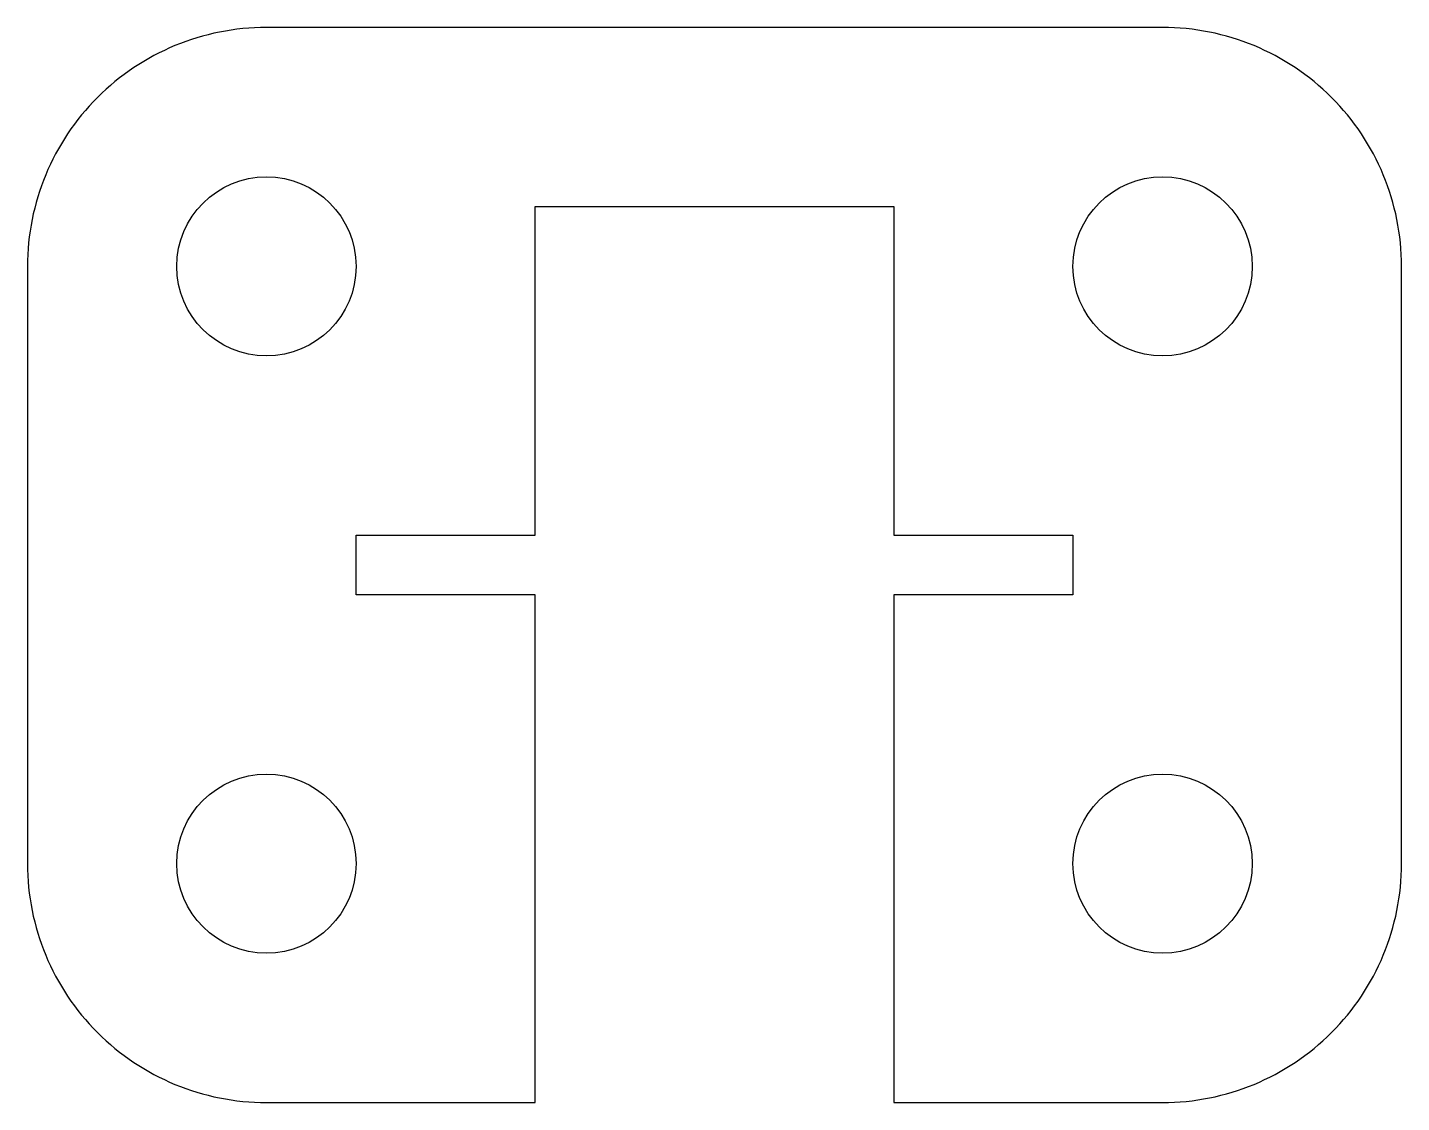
# Model space of a CAD drawing. Header units: millimetres. Extents: x -11.5 to 11.5, y -9 to 9.
import ezdxf

# ---------------------------------------------------------------- set-up
doc = ezdxf.new("R2010")
doc.units = ezdxf.units.MM

msp = doc.modelspace()

# ---------------------------------------------------------------- linework, layer by layer
msp.add_lwpolyline([(-3, -9), (-3, -0.5), (-6, -0.5), (-6, 0.5), (-3, 0.5), (-3, 6), (3, 6), (3, 0.5), (6, 0.5), (6, -0.5), (3, -0.5), (3, -9), (7.5, -9, 0.414214), (11.5, -5), (11.5, 5, 0.414214), (7.5, 9), (-7.5, 9, 0.414214), (-11.5, 5), (-11.5, -5, 0.414214), (-7.5, -9)], format="xyb", close=True)
for centre in [(-7.5, 5), (7.5, 5), (-7.5, -5), (7.5, -5)]:
    msp.add_circle(centre, 1.5)

doc.saveas('drawing.dxf')
